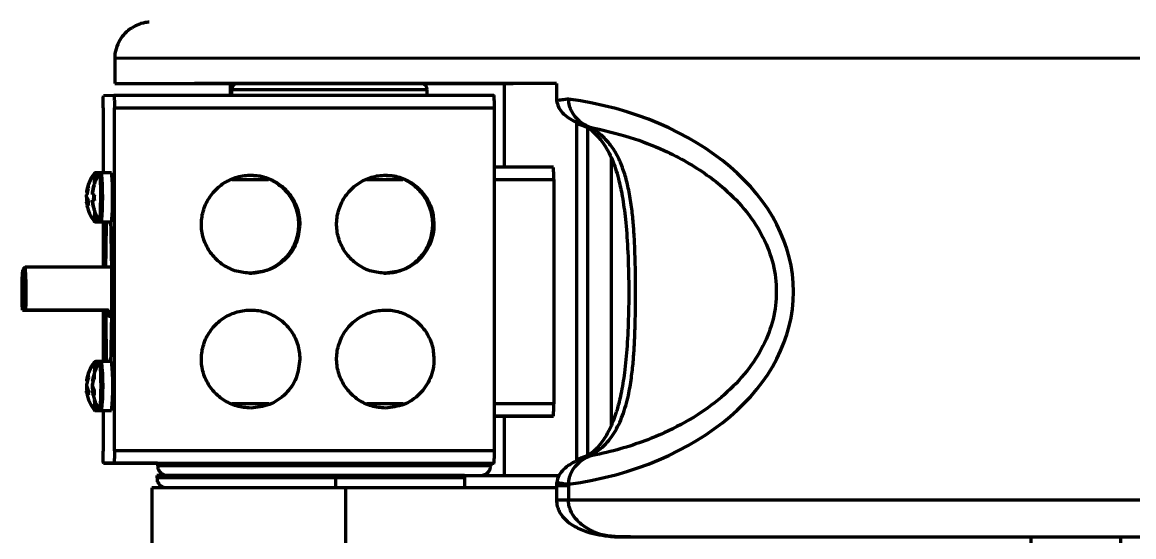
# Model space of a CAD drawing. Header units: millimetres. Extents: x -419 to 9215, y 1224 to 3301.
# Drawn here: x -247 to -146.3, y 1439.2 to 1485.9 of the extents above; entities that cross this region are included whole.
import ezdxf

# ---------------------------------------------------------------- set-up
doc = ezdxf.new("R2010")
doc.units = ezdxf.units.MM
doc.layers.add('0.7mm', color=7, linetype='Continuous', lineweight=70)

msp = doc.modelspace()

# ---------------------------------------------------------------- linework, layer by layer
at = {"layer": '0.7mm', "color": 7, "linetype": 'Continuous', "lineweight": 70}
for p, q in [((-128.97, 1482.58), (-238.59, 1482.6)), ((-238.59, 1482.55), (-238.59, 1480.33)), ((-230.81, 1480.33), (-230.81, 1480.33)), ((-230.81, 1480.33), (-230.81, 1480.33)), ((-228.14, 1480.32), (-228.14, 1479.22)), ((-228, 1479.77), (-228, 1479.22)), ((-228, 1479.77), (-228, 1479.22)), ((-228, 1479.77), (-228, 1479.77)), ((-227.41, 1480.33), (-227.41, 1480.33)), ((-210.84, 1480.33), (-210.84, 1480.33)), ((-198.57, 1480.32), (-210.8, 1480.32)), ((-210.28, 1479.22), (-210.28, 1479.77)), ((-207.47, 1480.33), (-207.47, 1480.33)), ((-207.47, 1480.33), (-203.04, 1480.33)), ((-203.02, 1480.33), (-207.45, 1480.33)), ((-207.45, 1480.33), (-207.45, 1480.33)), ((-203.26, 1472.72), (-203.26, 1480.32)), ((-198.57, 1480.33), (-198.57, 1478.98)), ((-238.66, 1479.22), (-239.61, 1479.21)), ((-198.57, 1479.02), (-198.55, 1478.75)), ((-239.65, 1478.1), (-239.65, 1472.22)), ((-238.62, 1447), (-238.61, 1478.11)), ((-204.19, 1447), (-204.19, 1478.11)), ((-196.71, 1446.09), (-196.71, 1476.8)), ((-195.75, 1476.27), (-195.75, 1446.6)), ((-198.84, 1472.72), (-204.19, 1472.72)), ((-239.79, 1472.21), (-240.3, 1472.21)), ((-238.87, 1472.22), (-239.77, 1472.22)), ((-198.8, 1471.61), (-198.8, 1451.27)), ((-241.03, 1470.43), (-241.15, 1470.43)), ((-241, 1469.76), (-241.15, 1469.75)), ((-240.97, 1469.56), (-241.13, 1469.55)), ((-240.43, 1469.71), (-240.6, 1469.71)), ((-240.5, 1469.77), (-240.44, 1469.77)), ((-240.48, 1468.93), (-240.47, 1468.93)), ((-240.3, 1467.77), (-239.4, 1467.77)), ((-239.77, 1467.77), (-238.87, 1467.77)), ((-239.77, 1467.77), (-239.77, 1467.77)), ((-239.65, 1467.77), (-239.65, 1463.66)), ((-239.4, 1467.77), (-239.39, 1467.77)), ((-246.69, 1463.66), (-246.91, 1463.44)), ((-238.86, 1463.66), (-246.69, 1463.66)), ((-246.94, 1459.77), (-246.87, 1459.77)), ((-239.18, 1459.77), (-246.73, 1459.77)), ((-246.64, 1459.77), (-239.09, 1459.77)), ((-239.65, 1459.77), (-239.65, 1455.11)), ((-239.18, 1459.77), (-239.09, 1459.77)), ((-239.13, 1459.22), (-238.86, 1459.22)), ((-240.46, 1455.02), (-240.46, 1455.02)), ((-239.79, 1455.1), (-240.3, 1455.1)), ((-239.93, 1455.03), (-239.93, 1455.02)), ((-238.87, 1455.11), (-239.77, 1455.11)), ((-241.05, 1452.68), (-241.15, 1452.68)), ((-240.97, 1452.43), (-241.13, 1452.42)), ((-240.52, 1452.69), (-240.62, 1452.68)), ((-240.44, 1452.43), (-240.6, 1452.42)), ((-240.3, 1450.66), (-239.4, 1450.66)), ((-239.77, 1450.66), (-238.87, 1450.66)), ((-239.65, 1450.66), (-239.65, 1446.99)), ((-199.47, 1450.16), (-204.19, 1450.16)), ((-203.26, 1444.77), (-203.26, 1450.16)), ((-198.84, 1450.16), (-199.47, 1450.16)), ((-239.61, 1445.88), (-238.66, 1445.89)), ((-234.7, 1445.88), (-234.7, 1445.66)), ((-204.52, 1445.88), (-204.23, 1445.89)), ((-204.52, 1445.88), (-204.52, 1445.66)), ((-234.76, 1444.77), (-234.76, 1444.55)), ((-234.75, 1444.77), (-234.76, 1444.77)), ((-234.75, 1444.55), (-234.75, 1444.77)), ((-206.89, 1444.77), (-206.89, 1443.66)), ((-206.89, 1444.77), (-198.33, 1444.77)), ((-235.24, 1443.66), (-235.24, 1436.99)), ((-198.57, 1443.66), (-217.65, 1443.66)), ((-217.65, 1437), (-217.65, 1443.66)), ((-198.55, 1444.13), (-198.57, 1443.87)), ((-198.57, 1443.9), (-198.57, 1442.54)), ((-197.48, 1443.87), (-197.48, 1442.55)), ((-128.89, 1442.55), (-197.48, 1442.55)), ((-193.1, 1439.22), (-176.06, 1439.22)), ((-176.06, 1439.22), (-140.51, 1439.22)), ((-147.42, 1436.99), (-147.42, 1439.22))]:
    msp.add_line(p, q, dxfattribs=at)
at = {"layer": '0.7mm', "color": 8, "linetype": 'Continuous', "lineweight": 70}
for p, q in [((-230.76, 1480.33), (-230.76, 1480.33)), ((-203.02, 1480.33), (-203.02, 1480.33)), ((-196.41, 1476.63), (-195.63, 1476.38)), ((-193.59, 1449.34), (-193.59, 1473.55)), ((-227.98, 1471.61), (-224.64, 1471.61)), ((-215.78, 1471.61), (-212.47, 1471.61)), ((-204.19, 1471.61), (-198.8, 1471.61)), ((-224.63, 1451.27), (-227.97, 1451.27)), ((-212.45, 1451.27), (-215.74, 1451.27)), ((-198.8, 1451.27), (-204.19, 1451.27)), ((-204.19, 1450.16), (-198.84, 1450.16)), ((-195.63, 1446.5), (-196.41, 1446.25)), ((-234.75, 1444.55), (-234.76, 1444.55)), ((-155.54, 1437), (-155.54, 1439.22))]:
    msp.add_line(p, q, dxfattribs=at)
at = {"layer": '0.7mm', "color": 7, "linetype": 'Continuous', "lineweight": 70, "flags": 128}
for points in [[(-238.59, 1480.33), (-238.53, 1480.33), (-238.18, 1480.32), (-237.54, 1480.32), (-236.61, 1480.32), (-235.4, 1480.32), (-233.93, 1480.32), (-232.23, 1480.32), (-230.33, 1480.32), (-228.25, 1480.32), (-227.49, 1480.32)], [(-230.81, 1480.33), (-231.02, 1480.33), (-231.2, 1480.33), (-231.32, 1480.33), (-231.36, 1480.33), (-231.32, 1480.33), (-231.21, 1480.33), (-231.04, 1480.33), (-230.83, 1480.33)], [(-230.83, 1480.33), (-230.62, 1480.33), (-230.11, 1480.33), (-229.33, 1480.33), (-228.28, 1480.33), (-227, 1480.33), (-225.52, 1480.33), (-223.87, 1480.33), (-222.1, 1480.33), (-220.26, 1480.33), (-218.38, 1480.33), (-216.53, 1480.33), (-214.74, 1480.33), (-213.07, 1480.33), (-211.55, 1480.33), (-210.23, 1480.33), (-209.13, 1480.33), (-208.3, 1480.33), (-207.74, 1480.33), (-207.47, 1480.33)], [(-227.57, 1480.32), (-228.05, 1480.32), (-229.15, 1480.32), (-229.99, 1480.32), (-230.55, 1480.33), (-230.81, 1480.33)], [(-230.76, 1480.33), (-230.78, 1480.33), (-230.5, 1480.33), (-229.92, 1480.32), (-229.07, 1480.32), (-227.96, 1480.32), (-227.56, 1480.32)], [(-210.78, 1480.32), (-209.89, 1480.32), (-208.87, 1480.32), (-208.12, 1480.32), (-207.65, 1480.33), (-207.48, 1480.33), (-207.61, 1480.33), (-208.04, 1480.33), (-208.75, 1480.33), (-209.74, 1480.33), (-210.97, 1480.33), (-212.41, 1480.33), (-214.03, 1480.33), (-215.77, 1480.33), (-217.61, 1480.33), (-219.49, 1480.33), (-221.35, 1480.33), (-223.16, 1480.33), (-224.87, 1480.33), (-226.42, 1480.33), (-227.79, 1480.33), (-228.93, 1480.33), (-229.82, 1480.33), (-230.44, 1480.33), (-230.76, 1480.33), (-230.76, 1480.33)], [(-227.47, 1480.33), (-227.44, 1480.33), (-227.15, 1480.33), (-226.56, 1480.33), (-225.71, 1480.33), (-224.62, 1480.33), (-223.34, 1480.33), (-221.9, 1480.33), (-220.36, 1480.33), (-218.78, 1480.33), (-217.21, 1480.33), (-215.71, 1480.33), (-214.33, 1480.33), (-213.13, 1480.33), (-212.15, 1480.33), (-211.42, 1480.33), (-210.96, 1480.33), (-210.81, 1480.33), (-210.85, 1480.33)], [(-227.41, 1480.33), (-227.11, 1480.33), (-226.53, 1480.33), (-225.69, 1480.33), (-224.62, 1480.33), (-223.36, 1480.33), (-221.95, 1480.33), (-220.44, 1480.33), (-218.88, 1480.33), (-217.34, 1480.33), (-215.85, 1480.33), (-214.49, 1480.33), (-213.28, 1480.33), (-212.29, 1480.33), (-211.53, 1480.33), (-211.04, 1480.33), (-210.84, 1480.33)], [(-207.45, 1480.33), (-207.66, 1480.33), (-208.17, 1480.32), (-208.95, 1480.32), (-210, 1480.32), (-210.76, 1480.32)], [(-203.04, 1480.33), (-202.83, 1480.33), (-202.65, 1480.33), (-202.52, 1480.33), (-202.48, 1480.33), (-202.52, 1480.33), (-202.63, 1480.33), (-202.81, 1480.33), (-203.02, 1480.33)], [(-204.23, 1479.22), (-207.06, 1479.22), (-210.05, 1479.22), (-213.16, 1479.22), (-216.37, 1479.22), (-219.64, 1479.22), (-222.94, 1479.22), (-226.23, 1479.22), (-229.48, 1479.22), (-232.65, 1479.22), (-235.72, 1479.22), (-238.66, 1479.22)], [(-238.61, 1478.11), (-235.67, 1478.11), (-232.59, 1478.11), (-229.42, 1478.11), (-226.18, 1478.11), (-222.9, 1478.11), (-219.61, 1478.11), (-216.35, 1478.11), (-213.15, 1478.11), (-210.04, 1478.11), (-207.04, 1478.11), (-204.19, 1478.11)], [(-240.47, 1471.08), (-240.48, 1471.08), (-240.48, 1471.08), (-240.48, 1471.08), (-240.47, 1471.08), (-240.47, 1471.07), (-240.47, 1471.07), (-240.46, 1471.07), (-240.46, 1471.06)], [(-240.46, 1468.91), (-240.47, 1468.91), (-240.47, 1468.91), (-240.47, 1468.91), (-240.48, 1468.91), (-240.48, 1468.92), (-240.48, 1468.92), (-240.48, 1468.92), (-240.48, 1468.93)], [(-246.94, 1459.77), (-246.96, 1460.32), (-246.97, 1461.04), (-246.97, 1461.82), (-246.96, 1462.55), (-246.94, 1463.1), (-246.92, 1463.4), (-246.9, 1463.4), (-246.87, 1463.1), (-246.86, 1462.55), (-246.85, 1461.82), (-246.85, 1461.04), (-246.86, 1460.32), (-246.87, 1459.77)], [(-246.64, 1459.77), (-246.62, 1460.47), (-246.62, 1461.33), (-246.62, 1462.2), (-246.63, 1462.95), (-246.66, 1463.46), (-246.68, 1463.66), (-246.69, 1463.66)], [(-239.09, 1459.77), (-239.1, 1459.53), (-239.11, 1459.36), (-239.12, 1459.25), (-239.13, 1459.22), (-239.15, 1459.25), (-239.16, 1459.36), (-239.17, 1459.53), (-239.18, 1459.77)], [(-241.12, 1452.25), (-241.13, 1452.31), (-241.14, 1452.38)], [(-240.59, 1452.25), (-240.6, 1452.31), (-240.61, 1452.38)], [(-239.4, 1450.66), (-239.4, 1450.66), (-239.39, 1450.66)], [(-204.19, 1447), (-207.04, 1447), (-210.04, 1447), (-213.15, 1447), (-216.35, 1447), (-219.61, 1447), (-222.9, 1447), (-226.18, 1447), (-229.42, 1447), (-232.59, 1447), (-235.67, 1447), (-238.62, 1447)], [(-234.7, 1445.88), (-236.97, 1445.88), (-239.61, 1445.88)], [(-238.66, 1445.89), (-235.72, 1445.89), (-232.65, 1445.89), (-229.48, 1445.89), (-226.23, 1445.89), (-222.94, 1445.89), (-219.64, 1445.89), (-216.37, 1445.89), (-213.16, 1445.89), (-210.05, 1445.89), (-207.06, 1445.89), (-204.23, 1445.89)], [(-234.7, 1445.88), (-234.69, 1445.88), (-234.47, 1445.88), (-233.97, 1445.88), (-233.18, 1445.88), (-232.12, 1445.88), (-230.82, 1445.88), (-229.3, 1445.88), (-227.58, 1445.89), (-225.7, 1445.89), (-223.7, 1445.89), (-221.6, 1445.89), (-219.47, 1445.89), (-217.32, 1445.89), (-215.21, 1445.89), (-213.18, 1445.89), (-211.26, 1445.89), (-209.49, 1445.88), (-207.9, 1445.88), (-206.53, 1445.88), (-205.4, 1445.88), (-204.52, 1445.88)], [(-206.89, 1444.77), (-207.57, 1444.77), (-209.12, 1444.77), (-210.86, 1444.77), (-212.77, 1444.77), (-214.8, 1444.77), (-216.92, 1444.77), (-219.09, 1444.77), (-221.25, 1444.77), (-223.38, 1444.77), (-225.42, 1444.77), (-227.35, 1444.77), (-229.11, 1444.77), (-230.69, 1444.77), (-232.04, 1444.77), (-233.14, 1444.77), (-233.96, 1444.77), (-234.51, 1444.77), (-234.75, 1444.77)], [(-218.54, 1444.55), (-220.76, 1444.55), (-222.95, 1444.55), (-225.06, 1444.55), (-227.05, 1444.55), (-228.88, 1444.55), (-230.52, 1444.55), (-231.92, 1444.55), (-233.07, 1444.55), (-233.93, 1444.55), (-234.5, 1444.55), (-234.75, 1444.55)], [(-217.65, 1443.66), (-219.82, 1443.66), (-221.98, 1443.66), (-224.09, 1443.66), (-226.1, 1443.66), (-227.99, 1443.66), (-229.72, 1443.66), (-231.26, 1443.66), (-232.57, 1443.66), (-233.64, 1443.66), (-234.45, 1443.66), (-234.98, 1443.66), (-235.23, 1443.66), (-235.24, 1443.66)], [(-191.85, 1439.22), (-192, 1439.22), (-192.15, 1439.22), (-192.3, 1439.22), (-192.46, 1439.22), (-192.61, 1439.22), (-192.77, 1439.22), (-192.94, 1439.22), (-193.1, 1439.22)]]:
    msp.add_lwpolyline(points, dxfattribs=at)
at = {"layer": '0.7mm', "color": 8, "linetype": 'Continuous', "lineweight": 70, "flags": 128}
for points in [[(-228, 1479.77), (-227.8, 1479.77), (-227.3, 1479.77), (-226.53, 1479.77), (-225.5, 1479.77), (-224.26, 1479.77), (-222.84, 1479.77), (-221.3, 1479.77), (-219.68, 1479.77), (-218.05, 1479.77), (-216.45, 1479.77), (-214.95, 1479.77), (-213.58, 1479.77), (-212.41, 1479.77), (-211.47, 1479.77), (-210.78, 1479.77), (-210.38, 1479.77), (-210.28, 1479.77)], [(-239.93, 1467.85), (-239.9, 1467.99), (-239.88, 1468.43), (-239.87, 1469.11), (-239.86, 1469.92), (-239.86, 1470.74), (-239.88, 1471.46), (-239.9, 1471.94), (-239.92, 1472.14), (-239.93, 1472.14)], [(-204.52, 1445.66), (-205.4, 1445.66), (-206.53, 1445.66), (-207.9, 1445.66), (-209.49, 1445.66), (-211.26, 1445.66), (-213.18, 1445.66), (-215.21, 1445.66), (-217.32, 1445.66), (-219.47, 1445.66), (-221.6, 1445.66), (-223.7, 1445.66), (-225.7, 1445.66), (-227.58, 1445.66), (-229.3, 1445.66), (-230.82, 1445.66), (-232.12, 1445.66), (-233.18, 1445.66), (-233.97, 1445.66), (-234.47, 1445.66), (-234.69, 1445.66), (-234.7, 1445.66)], [(-206.89, 1444.55), (-207.28, 1444.55), (-208.77, 1444.55), (-210.46, 1444.55), (-212.32, 1444.55), (-214.32, 1444.55), (-216.4, 1444.55), (-218.54, 1444.55)]]:
    msp.add_lwpolyline(points, dxfattribs=at)
at = {"layer": '0.7mm', "color": 7, "linetype": 'Continuous', "lineweight": 70}
for centre, radius, start, end in [((-207.75, 1471.88), 8.95, 358.2233, 5.3395), ((-237.62, 1469.99), 3.56, 142.9761, 172.0656), ((-237.09, 1470), 3.56, 142.9761, 162.2217), ((-264.74, 1470), 25.96, 355.0896, 4.909), ((-240.87, 1470.43), 0.279, 167.3669, 179.9971), ((-238.38, 1470.06), 2.79, 158.9794, 171.073), ((-238.37, 1469.8), 2.79, 158.9794, 171.073), ((-240.01, 1470.98), 0.979, 175.497, 190.8425), ((-237.1, 1470), 3.55, 162.2389, 173.0302), ((-235.63, 1470.19), 4.99, 177.2042, 178.9714), ((-237.08, 1469.98), 3.55, 162.2389, 173.0302), ((-240.26, 1469.79), 0.908, 161.4053, 169.0905), ((-226.95, 1469.98), 14.2, 180.0614, 180.9381), ((-238.47, 1470.08), 2.7, 186.9213, 191.2474), ((-241.41, 1469.55), 0.279, 347.3669, 359.9971), ((-238.45, 1469.81), 2.71, 186.9226, 191.9715), ((-255.33, 1470), 14.2, 0.0614, 0.9381), ((-240.07, 1469.88), 1.11, 197.3779, 215.8134), ((-240.06, 1470.35), 1.11, 197.3779, 215.8134), ((-237.94, 1469.41), 3.04, 174.6149, 183.3833), ((-240.45, 1469.16), 0.613, 94.8919, 106.4943), ((-234.43, 1469.84), 6.19, 180.894, 182.424), ((-237.1, 1470), 3.54, 186.8433, 197.6444), ((-246.78, 1470.15), 6.19, 0.894, 2.424), ((-245.59, 1469.8), 4.99, 357.2042, 358.9714), ((-240.31, 1471.13), 1.45, 258.6874, 265.1794), ((-237.09, 1469.98), 3.54, 186.8433, 197.6444), ((-240.31, 1471.67), 1.45, 258.6874, 265.1794), ((-236.65, 1470.03), 3.86, 175.9799, 183.8928), ((-236.46, 1469.95), 3.98, 176.1007, 183.772), ((-237.62, 1469.99), 3.56, 191.969, 217.0224), ((-237.09, 1470), 3.56, 197.6683, 217.0224), ((-55.19, 1462.56), 184.23, 178.377, 179.6565), ((-482.97, 1461.44), 244.12, 358.5133, 1.4865), ((-39.81, 1460.61), 199.6, 180.2407, 181.5797), ((-237.62, 1452.88), 3.56, 142.9761, 172.0656), ((-237.09, 1452.88), 3.56, 142.9761, 172.0656), ((-261.35, 1452.88), 22.59, 354.3549, 5.6437), ((-241.07, 1453.35), 0.0792, 155.0671, 186.3308), ((-238.63, 1452.96), 2.54, 157.7768, 170.4192), ((-238.62, 1452.66), 2.54, 157.7768, 170.4192), ((-239.7, 1453.83), 1.29, 175.9039, 189.3251), ((-240.54, 1453.35), 0.0792, 155.0671, 186.3308), ((-238.1, 1452.96), 2.54, 157.7768, 170.4192), ((-238.09, 1452.66), 2.54, 157.7768, 170.4192), ((-239.17, 1453.83), 1.29, 175.9039, 189.3251), ((-240, 1452.7), 1.17, 163.705, 170.3562), ((-226.06, 1452.88), 15.1, 179.9168, 180.7584), ((-238.73, 1452.98), 2.44, 187.1466, 193.3216), ((-241.21, 1452.41), 0.0792, 335.0671, 6.3308), ((-256.22, 1452.88), 15.1, 359.9168, 0.7584), ((-239.82, 1452.77), 1.36, 194.9665, 211.8588), ((-239.81, 1453.21), 1.36, 194.9665, 211.8588), ((-238.24, 1452.22), 2.74, 174.167, 183.4058), ((-239.47, 1452.71), 1.17, 163.705, 170.3562), ((-225.52, 1452.88), 15.1, 179.9168, 180.7584), ((-238.2, 1452.99), 2.44, 187.1466, 193.3216), ((-240.68, 1452.42), 0.0792, 335.0671, 6.3308), ((-239.29, 1452.78), 1.36, 194.9665, 211.8588), ((-255.69, 1452.89), 15.1, 359.9168, 0.7584), ((-239.28, 1453.22), 1.36, 194.9665, 211.8588), ((-237.71, 1452.22), 2.74, 174.167, 183.4058), ((-237.62, 1452.88), 3.56, 190.265, 217.0224), ((-237.09, 1452.88), 3.56, 190.265, 217.0224), ((-207.77, 1451), 8.97, 354.6662, 1.7719), ((-223.77, 1444.33), 5.23, 352.6648, 2.4314)]:
    msp.add_arc(centre, radius, start, end, dxfattribs=at)
at = {"layer": '0.7mm', "color": 8, "linetype": 'Continuous', "lineweight": 70}
for centre, radius, start, end in [((-245.24, 1471.38), 4.83, 358.7689, 8.8682), ((-241.92, 1471.79), 1.67, 354.3303, 14.7465), ((-265.63, 1470), 25.95, 355.0879, 4.9116), ((-244.69, 1468.56), 4.29, 350.4947, 2.0269), ((-242.6, 1468.25), 2.35, 348.1571, 2.8354), ((-243.89, 1454.37), 3.49, 356.7497, 10.7758), ((-242.58, 1454.62), 2.33, 357.2295, 11.8567), ((-262.53, 1452.88), 22.7, 354.5873, 5.4112), ((-262.26, 1452.88), 22.61, 354.3592, 5.6421), ((-243.73, 1451.38), 3.33, 348.8394, 3.6822), ((-241.94, 1451.09), 1.7, 345.2873, 5.7214)]:
    msp.add_arc(centre, radius, start, end, dxfattribs=at)
at = {"layer": '0.7mm', "color": 7, "linetype": 'Continuous', "lineweight": 70}
msp.add_ellipse((-202.22, 1461.44), major_axis=(25.14, 0), ratio=0.707189, start_param=4.902435, end_param=7.663924, dxfattribs=at)
for points, knots in [([(-235.47, 1485.87), (-235.53, 1485.87), (-235.84, 1485.85), (-236.38, 1485.71), (-237.07, 1485.38), (-237.67, 1484.89), (-238.17, 1484.24), (-238.48, 1483.47), (-238.62, 1482.86), (-238.58, 1482.55), (-238.58, 1482.53)], [0, 0, 0, 0, 0.034913, 0.187718, 0.32685, 0.491553, 0.642552, 0.811843, 0.987441, 1, 1, 1, 1]), ([(-227.41, 1480.33), (-227.45, 1480.32), (-227.54, 1480.32), (-227.7, 1480.26), (-227.86, 1480.14), (-227.97, 1479.96), (-227.99, 1479.83), (-228, 1479.77)], [0, 0, 0, 0, 0.123391, 0.247721, 0.49684, 0.748109, 1, 1, 1, 1]), ([(-228, 1479.77), (-227.99, 1479.84), (-227.98, 1479.98), (-227.86, 1480.15), (-227.69, 1480.29), (-227.54, 1480.31), (-227.46, 1480.33)], [0, 0, 0, 0, 0.282393, 0.5638202, 0.7834595, 1, 1, 1, 1]), ([(-210.28, 1479.77), (-210.29, 1479.83), (-210.3, 1479.96), (-210.4, 1480.13), (-210.55, 1480.26), (-210.71, 1480.32), (-210.8, 1480.32), (-210.84, 1480.33)], [0, 0, 0, 0, 0.251891, 0.50316, 0.752279, 0.876609, 1, 1, 1, 1]), ([(-239.65, 1478.1), (-239.65, 1478.18), (-239.65, 1478.33), (-239.65, 1478.55), (-239.64, 1478.76), (-239.64, 1478.97), (-239.63, 1479.16), (-239.61, 1479.19), (-239.61, 1479.21)], [0, 0, 0, 0, 0.1145067, 0.2342578, 0.3616129, 0.4984609, 0.7152217, 1, 1, 1, 1]), ([(-238.66, 1479.22), (-238.65, 1479.2), (-238.64, 1479.17), (-238.63, 1478.97), (-238.62, 1478.76), (-238.62, 1478.55), (-238.62, 1478.33), (-238.62, 1478.18), (-238.61, 1478.11)], [0, 0, 0, 0, 0.283693, 0.50106, 0.634685, 0.761512, 0.882791, 1, 1, 1, 1]), ([(-204.19, 1478.11), (-204.19, 1478.18), (-204.19, 1478.33), (-204.19, 1478.55), (-204.19, 1478.75), (-204.2, 1478.97), (-204.21, 1479.17), (-204.22, 1479.2), (-204.23, 1479.22)], [0, 0, 0, 0, 0.117195, 0.238469, 0.365301, 0.49894, 0.716272, 1, 1, 1, 1]), ([(-198.55, 1478.75), (-198.51, 1478.57), (-198.43, 1478.23), (-198.09, 1477.72), (-197.46, 1477.13), (-196.82, 1476.83), (-196.4, 1476.63)], [0, 0, 0, 0, 0.17607, 0.32118, 0.558907, 1, 1, 1, 1]), ([(-195.63, 1476.38), (-195.82, 1476.48), (-196.2, 1476.66), (-196.75, 1477.14), (-197.16, 1477.7), (-197.42, 1478.31), (-197.45, 1478.69), (-197.47, 1478.9)], [0, 0, 0, 0, 0.223063, 0.451632, 0.697954, 0.837664, 1, 1, 1, 1]), ([(-196.62, 1476.66), (-196.39, 1476.59), (-195.77, 1476.4), (-195.03, 1475.78), (-194.36, 1475), (-193.88, 1474.21), (-193.51, 1473.43), (-193.2, 1472.59), (-192.89, 1471.52), (-192.57, 1470.03), (-192.28, 1467.93), (-192.09, 1465.31), (-192, 1462.34), (-192.02, 1459.32), (-192.15, 1456.54), (-192.37, 1454.16), (-192.64, 1452.51), (-192.87, 1451.48), (-193.03, 1450.9), (-193.2, 1450.31), (-193.47, 1449.57), (-193.91, 1448.59), (-194.62, 1447.52), (-195.49, 1446.63), (-196.3, 1446.36), (-196.63, 1446.24)], [0, 0, 0, 0, 0.0306164, 0.0827598, 0.125768, 0.1594046, 0.190866, 0.2196204, 0.2485006, 0.2944419, 0.348701, 0.4115348, 0.480873, 0.5478655, 0.6111671, 0.6706761, 0.7226084, 0.7434917, 0.7610014, 0.7762089, 0.8013986, 0.8398629, 0.8911253, 0.9547489, 1, 1, 1, 1]), ([(-196.58, 1476.72), (-196.54, 1476.69), (-196.48, 1476.66), (-196.42, 1476.64), (-196.41, 1476.63)], [0, 0, 0, 0, 0.829629, 1, 1, 1, 1]), ([(-195.63, 1476.38), (-194.37, 1476.1), (-192.04, 1475.57), (-189.09, 1474.42), (-186.77, 1473.24), (-184.95, 1472.08), (-183.08, 1470.61), (-181.3, 1468.77), (-179.78, 1466.44), (-178.85, 1463.98), (-178.54, 1461.44), (-178.85, 1458.9), (-179.78, 1456.44), (-181.3, 1454.12), (-183.33, 1452.02), (-185.86, 1450.14), (-188.4, 1448.77), (-190.86, 1447.78), (-193.14, 1447.04), (-194.77, 1446.69), (-195.63, 1446.5)], [0, 0, 0, 0, 0.07903, 0.146897, 0.194597, 0.238766, 0.279518, 0.340295, 0.395561, 0.448842, 0.500009, 0.551179, 0.604457, 0.659726, 0.720499, 0.782872, 0.853055, 0.897081, 0.946052, 1, 1, 1, 1]), ([(-195.63, 1446.5), (-195.2, 1446.76), (-194.3, 1447.31), (-193.3, 1448.58), (-192.54, 1450.16), (-192.06, 1451.86), (-191.77, 1453.52), (-191.61, 1455), (-191.52, 1456.23), (-191.47, 1457.25), (-191.44, 1458.1), (-191.4, 1459.48), (-191.39, 1461.44), (-191.41, 1464), (-191.49, 1466.14), (-191.61, 1467.92), (-191.78, 1469.39), (-192.03, 1470.81), (-192.37, 1472.13), (-192.79, 1473.27), (-193.33, 1474.29), (-193.98, 1475.16), (-194.75, 1475.88), (-195.34, 1476.22), (-195.63, 1476.38)], [0, 0, 0, 0, 0.059173, 0.124873, 0.187583, 0.250434, 0.298821, 0.340618, 0.375876, 0.397801, 0.419192, 0.440079, 0.499984, 0.559915, 0.624001, 0.66085, 0.702625, 0.749381, 0.791319, 0.835662, 0.875036, 0.919622, 0.961246, 1, 1, 1, 1]), ([(-240.3, 1472.21), (-240.3, 1472.21), (-240.33, 1472.22), (-240.38, 1472.2), (-240.43, 1472.16), (-240.46, 1472.13), (-240.47, 1472.12), (-240.47, 1472.11)], [0, 0, 0, 0, 0.052993, 0.391843, 0.665635, 0.909728, 1, 1, 1, 1]), ([(-239.77, 1472.22), (-239.79, 1472.21), (-239.84, 1472.21), (-239.89, 1472.18), (-239.92, 1472.15), (-239.93, 1472.13), (-239.93, 1472.13)], [0, 0, 0, 0, 0.348069, 0.667295, 0.946361, 1, 1, 1, 1]), ([(-226.26, 1463.11), (-226.7, 1463.15), (-227.57, 1463.22), (-228.76, 1463.8), (-229.75, 1464.67), (-230.44, 1465.8), (-230.78, 1467.09), (-230.71, 1468.42), (-230.27, 1469.67), (-229.48, 1470.73), (-228.42, 1471.52), (-227.19, 1471.97), (-225.86, 1472.04), (-224.57, 1471.74), (-223.42, 1471.06), (-222.52, 1470.08), (-221.92, 1468.88), (-221.85, 1467.99), (-221.81, 1467.55)], [0, 0, 0, 0, 0.06214, 0.125676, 0.187098, 0.25009, 0.313076, 0.374348, 0.437726, 0.499892, 0.562065, 0.625592, 0.686988, 0.749979, 0.813053, 0.874387, 0.937843, 1, 1, 1, 1]), ([(-226.37, 1463.11), (-225.93, 1463.15), (-225.06, 1463.22), (-223.86, 1463.81), (-222.87, 1464.7), (-222.18, 1465.84), (-221.87, 1467.13), (-221.94, 1468.47), (-222.4, 1469.71), (-223.2, 1470.78), (-224.28, 1471.55), (-225.4, 1471.97), (-226.13, 1471.96), (-226.41, 1471.96)], [0, 0, 0, 0, 0.093296, 0.188526, 0.28061, 0.375263, 0.469865, 0.562019, 0.657311, 0.750406, 0.843849, 0.939058, 1, 1, 1, 1]), ([(-214.06, 1463.11), (-214.49, 1463.15), (-215.35, 1463.22), (-216.54, 1463.8), (-217.52, 1464.69), (-218.21, 1465.84), (-218.53, 1467.14), (-218.45, 1468.48), (-217.99, 1469.73), (-217.18, 1470.79), (-216.1, 1471.57), (-214.86, 1471.99), (-213.56, 1472.03), (-212.32, 1471.71), (-211.22, 1471.03), (-210.36, 1470.07), (-209.77, 1468.88), (-209.7, 1467.99), (-209.66, 1467.55)], [0, 0, 0, 0, 0.062173, 0.125627, 0.186975, 0.250012, 0.313023, 0.374418, 0.437892, 0.499856, 0.562153, 0.625594, 0.686923, 0.750099, 0.813241, 0.87461, 0.937994, 1, 1, 1, 1]), ([(-214.17, 1463.11), (-213.74, 1463.14), (-212.88, 1463.22), (-211.72, 1463.79), (-210.76, 1464.64), (-210.07, 1465.76), (-209.73, 1467.06), (-209.79, 1468.41), (-210.23, 1469.67), (-211, 1470.73), (-212.03, 1471.5), (-213.13, 1471.95), (-213.89, 1471.96), (-214.21, 1471.96)], [0, 0, 0, 0, 0.092472, 0.18711, 0.278594, 0.372192, 0.46579, 0.556819, 0.650962, 0.743417, 0.835994, 0.930614, 1, 1, 1, 1]), ([(-240.62, 1469.74), (-240.56, 1469.74), (-240.5, 1469.74), (-240.44, 1469.74), (-240.43, 1469.74)], [0, 0, 0, 0, 0.961325, 1, 1, 1, 1]), ([(-240.47, 1467.86), (-240.46, 1467.85), (-240.44, 1467.83), (-240.39, 1467.79), (-240.34, 1467.77), (-240.31, 1467.77), (-240.3, 1467.77)], [0, 0, 0, 0, 0.217844, 0.54011, 0.888217, 1, 1, 1, 1]), ([(-239.92, 1467.84), (-239.9, 1467.83), (-239.87, 1467.8), (-239.8, 1467.77), (-239.74, 1467.77), (-239.7, 1467.79), (-239.69, 1467.79)], [0, 0, 0, 0, 0.270445, 0.56351, 0.863461, 1, 1, 1, 1]), ([(-221.81, 1467.55), (-221.88, 1466.97), (-222.01, 1465.8), (-223.04, 1464.33), (-224.52, 1463.31), (-225.68, 1463.18), (-226.26, 1463.11)], [0, 0, 0, 0, 0.250039, 0.499978, 0.74998, 1, 1, 1, 1]), ([(-209.66, 1467.55), (-209.67, 1467.26), (-209.71, 1466.67), (-210.07, 1465.54), (-210.89, 1464.31), (-212.34, 1463.31), (-213.49, 1463.18), (-214.06, 1463.11)], [0, 0, 0, 0, 0.124852, 0.250471, 0.499727, 0.750144, 1, 1, 1, 1]), ([(-246.73, 1459.77), (-246.77, 1459.77), (-246.85, 1459.77), (-246.91, 1459.77), (-246.94, 1459.77)], [0, 0, 0, 0, 0.570507, 1, 1, 1, 1]), ([(-246.87, 1459.77), (-246.83, 1459.77), (-246.76, 1459.77), (-246.68, 1459.77), (-246.64, 1459.77)], [0, 0, 0, 0, 0.549345, 1, 1, 1, 1]), ([(-226.26, 1450.89), (-226.7, 1450.92), (-227.57, 1451), (-228.76, 1451.58), (-229.75, 1452.45), (-230.44, 1453.58), (-230.78, 1454.86), (-230.71, 1456.2), (-230.27, 1457.45), (-229.48, 1458.51), (-228.42, 1459.3), (-227.19, 1459.74), (-225.86, 1459.82), (-224.57, 1459.52), (-223.42, 1458.84), (-222.52, 1457.85), (-221.92, 1456.65), (-221.85, 1455.77), (-221.81, 1455.33)], [0, 0, 0, 0, 0.06214, 0.125676, 0.187098, 0.25009, 0.313076, 0.374348, 0.437726, 0.499892, 0.562065, 0.625592, 0.686988, 0.749979, 0.813053, 0.874387, 0.937843, 1, 1, 1, 1]), ([(-214.06, 1450.89), (-214.49, 1450.92), (-215.35, 1451), (-216.54, 1451.58), (-217.52, 1452.47), (-218.21, 1453.62), (-218.53, 1454.92), (-218.45, 1456.25), (-217.99, 1457.51), (-217.18, 1458.57), (-216.1, 1459.34), (-214.86, 1459.76), (-213.56, 1459.81), (-212.32, 1459.48), (-211.22, 1458.81), (-210.36, 1457.84), (-209.77, 1456.65), (-209.7, 1455.77), (-209.66, 1455.33)], [0, 0, 0, 0, 0.062173, 0.125627, 0.186975, 0.250012, 0.313023, 0.374418, 0.437892, 0.499856, 0.562153, 0.625594, 0.686923, 0.750099, 0.813241, 0.87461, 0.937994, 1, 1, 1, 1]), ([(-221.81, 1455.33), (-221.88, 1454.75), (-222.01, 1453.58), (-223.04, 1452.11), (-224.52, 1451.08), (-225.68, 1450.95), (-226.26, 1450.89)], [0, 0, 0, 0, 0.250039, 0.499978, 0.74998, 1, 1, 1, 1]), ([(-209.66, 1455.33), (-209.67, 1455.04), (-209.71, 1454.44), (-210.07, 1453.31), (-210.89, 1452.09), (-212.34, 1451.09), (-213.49, 1450.95), (-214.06, 1450.89)], [0, 0, 0, 0, 0.124852, 0.250471, 0.499727, 0.750144, 1, 1, 1, 1]), ([(-240.3, 1455.1), (-240.33, 1455.1), (-240.38, 1455.09), (-240.43, 1455.06), (-240.46, 1455.02), (-240.48, 1454.99), (-240.48, 1454.99), (-240.48, 1454.99)], [0, 0, 0, 0, 0.3019869, 0.5543883, 0.7776707, 0.9891501, 1, 1, 1, 1]), ([(-239.77, 1455.11), (-239.8, 1455.1), (-239.84, 1455.1), (-239.9, 1455.06), (-239.93, 1455.02), (-239.95, 1455), (-239.95, 1454.99), (-239.95, 1454.99)], [0, 0, 0, 0, 0.3019869, 0.5543883, 0.7776707, 0.9891501, 1, 1, 1, 1]), ([(-240.46, 1450.74), (-240.45, 1450.73), (-240.43, 1450.7), (-240.38, 1450.67), (-240.32, 1450.65), (-240.29, 1450.66), (-240.29, 1450.66)], [0, 0, 0, 0, 0.262131, 0.599714, 0.957894, 1, 1, 1, 1]), ([(-239.93, 1450.75), (-239.92, 1450.74), (-239.9, 1450.71), (-239.84, 1450.67), (-239.79, 1450.66), (-239.76, 1450.66), (-239.76, 1450.66)], [0, 0, 0, 0, 0.262131, 0.599714, 0.957894, 1, 1, 1, 1]), ([(-239.61, 1445.88), (-239.61, 1445.89), (-239.63, 1445.92), (-239.64, 1446.12), (-239.64, 1446.33), (-239.65, 1446.53), (-239.65, 1446.76), (-239.65, 1446.91), (-239.65, 1446.99)], [0, 0, 0, 0, 0.284743, 0.501538, 0.638375, 0.765725, 0.885481, 1, 1, 1, 1]), ([(-238.62, 1447), (-238.62, 1446.92), (-238.62, 1446.77), (-238.62, 1446.55), (-238.62, 1446.35), (-238.63, 1446.14), (-238.64, 1445.94), (-238.65, 1445.9), (-238.66, 1445.89)], [0, 0, 0, 0, 0.117195, 0.238469, 0.365301, 0.49894, 0.716272, 1, 1, 1, 1]), ([(-204.23, 1445.89), (-204.22, 1445.9), (-204.21, 1445.94), (-204.2, 1446.14), (-204.19, 1446.35), (-204.19, 1446.55), (-204.19, 1446.77), (-204.19, 1446.92), (-204.19, 1447)], [0, 0, 0, 0, 0.283693, 0.50106, 0.634685, 0.761512, 0.882791, 1, 1, 1, 1]), ([(-196.4, 1446.26), (-196.78, 1446.08), (-197.38, 1445.8), (-198, 1445.25), (-198.4, 1444.73), (-198.49, 1444.35), (-198.54, 1444.13)], [0, 0, 0, 0, 0.40052, 0.639969, 0.79483, 1, 1, 1, 1]), ([(-197.47, 1443.98), (-197.45, 1444.19), (-197.42, 1444.58), (-197.16, 1445.19), (-196.75, 1445.75), (-196.2, 1446.22), (-195.82, 1446.41), (-195.63, 1446.5)], [0, 0, 0, 0, 0.162336, 0.302046, 0.548368, 0.776937, 1, 1, 1, 1]), ([(-196.41, 1446.25), (-196.42, 1446.25), (-196.48, 1446.23), (-196.54, 1446.19), (-196.58, 1446.16)], [0, 0, 0, 0, 0.176076, 1, 1, 1, 1]), ([(-234.69, 1445.67), (-234.69, 1445.65), (-234.71, 1445.52), (-234.64, 1445.31), (-234.5, 1445.08), (-234.34, 1444.94), (-234.18, 1444.85), (-234.06, 1444.8), (-233.98, 1444.79), (-233.95, 1444.78)], [0, 0, 0, 0, 0.054061, 0.307239, 0.507802, 0.676047, 0.817586, 0.932467, 1, 1, 1, 1]), ([(-205.42, 1444.77), (-205.29, 1444.79), (-205.03, 1444.82), (-204.73, 1445.06), (-204.56, 1445.35), (-204.53, 1445.56), (-204.52, 1445.66)], [0, 0, 0, 0, 0.280309, 0.559879, 0.780003, 1, 1, 1, 1]), ([(-234.75, 1444.55), (-234.75, 1444.51), (-234.77, 1444.37), (-234.68, 1444.15), (-234.54, 1443.94), (-234.38, 1443.81), (-234.24, 1443.73), (-234.15, 1443.7), (-234.11, 1443.69)], [0, 0, 0, 0, 0.107381, 0.370184, 0.581212, 0.75911, 0.908146, 1, 1, 1, 1]), ([(-197.48, 1443.87), (-197.48, 1443.89), (-197.48, 1443.93), (-197.47, 1443.97), (-197.47, 1443.98)], [0, 0, 0, 0, 0.559969, 1, 1, 1, 1]), ([(-198.57, 1442.55), (-198.55, 1442.36), (-198.52, 1442), (-198.29, 1441.44), (-197.87, 1440.85), (-197.06, 1440.2), (-195.79, 1439.58), (-194.61, 1439.38), (-193.88, 1439.26)], [0, 0, 0, 0, 0.0875849, 0.1633959, 0.2765125, 0.4174794, 0.6354558, 1, 1, 1, 1]), ([(-193.1, 1439.22), (-193.54, 1439.25), (-194.42, 1439.32), (-195.71, 1439.86), (-196.72, 1440.64), (-197.25, 1441.47), (-197.45, 1442.08), (-197.47, 1442.4), (-197.48, 1442.55)], [0, 0, 0, 0, 0.242543, 0.485556, 0.723436, 0.8618, 0.932818, 1, 1, 1, 1]), ([(-193.98, 1439.3), (-193.74, 1439.27), (-193.45, 1439.22), (-193.16, 1439.22), (-193.1, 1439.22)], [0, 0, 0, 0, 0.818175, 1, 1, 1, 1])]:
    msp.add_open_spline(points, degree=3, knots=knots, dxfattribs=at)
at = {"layer": '0.7mm', "color": 8, "linetype": 'Continuous', "lineweight": 70}
for points, knots in [([(-197.47, 1478.9), (-197.57, 1478.89), (-197.78, 1478.86), (-198.06, 1478.82), (-198.29, 1478.79), (-198.46, 1478.77), (-198.55, 1478.75), (-198.54, 1478.75), (-198.54, 1478.75)], [0, 0, 0, 0, 0.177523, 0.355428, 0.533582, 0.710551, 0.886777, 1, 1, 1, 1]), ([(-198.56, 1443.87), (-198.56, 1443.87), (-198.57, 1443.87), (-198.48, 1443.87), (-198.32, 1443.87), (-198.08, 1443.87), (-197.79, 1443.87), (-197.58, 1443.87), (-197.48, 1443.87)], [0, 0, 0, 0, 0.089381, 0.2715048, 0.4536286, 0.6357524, 0.8178762, 1, 1, 1, 1]), ([(-198.53, 1444.13), (-198.54, 1444.13), (-198.54, 1444.13), (-198.46, 1444.12), (-198.3, 1444.1), (-198.06, 1444.06), (-197.78, 1444.03), (-197.57, 1444), (-197.47, 1443.98)], [0, 0, 0, 0, 0.116032, 0.291918, 0.467064, 0.644081, 0.822344, 1, 1, 1, 1]), ([(-197.48, 1442.55), (-197.58, 1442.55), (-197.79, 1442.55), (-198.08, 1442.55), (-198.32, 1442.55), (-198.49, 1442.55), (-198.57, 1442.55), (-198.56, 1442.55), (-198.56, 1442.55)], [0, 0, 0, 0, 0.17918, 0.35836, 0.53754, 0.71672, 0.895899, 1, 1, 1, 1])]:
    msp.add_open_spline(points, degree=3, knots=knots, dxfattribs=at)

doc.saveas('drawing.dxf')
